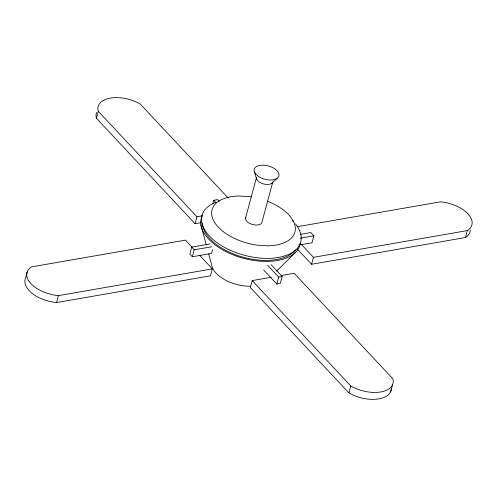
<?xml version="1.0" encoding="UTF-8"?>
<svg xmlns="http://www.w3.org/2000/svg" width="497" height="497" viewBox="0 0 497 497"><rect width="100%" height="100%" fill="white"/><g stroke="black" fill="none" stroke-linecap="round" stroke-linejoin="round"><path stroke-width="0.75" d="M27.335 271.53L25.465 278.469A27.677 14.873 15.1 0 0 56.552 302.561L210.448 275.816L212.318 268.883L199.664 255.352M201.161 222.637L195.054 223.7L96.437 118.28L98.307 111.347A27.677 14.873 15.1 0 1 110.328 98.114A27.677 14.873 15.1 0 1 140.278 104.053L228.291 198.135M56.552 302.561L58.422 295.628L212.318 268.883M195.054 223.7L196.924 216.767L98.307 111.347M210.194 243.921L191.693 247.133L189.823 254.073L192.333 256.75L211.567 253.408L212.505 249.941M192.333 256.75L194.203 249.817L191.693 247.133M212.815 203.733L213.753 200.266L217.686 199.583L219.27 201.279M245.437 218.413L256.396 177.814A8.517 4.579 15.1 0 0 263.36 183.896A8.517 4.579 15.1 0 0 272.654 182.362M272.803 181.958L262.049 221.817A8.517 4.579 15.1 0 1 252.408 224.495A8.517 4.579 15.1 0 1 245.791 217.27M271.294 277.276L252.215 280.594L250.345 287.527L348.956 392.947A27.677 14.873 15.1 0 0 376.614 399.197A27.677 14.873 15.1 0 0 391.338 388.704M271.132 264.659L282.184 276.475L280.314 283.408L276.817 284.017L278.687 277.077L267.635 265.261M300.2 234.385L310.805 232.54L313.887 235.833L312.017 242.766L299.138 245.009M470.28 230.018A27.677 14.873 15.1 0 1 465.472 237.523L311.576 264.267L313.445 257.334L301.319 244.369M348.956 392.947L350.832 386.014L252.215 280.594M390.71 391.549L392.58 384.616M465.472 237.523L467.342 230.589A27.677 14.873 15.1 0 0 467.888 213.785A27.677 14.873 15.1 0 0 440.448 201.838L297.218 226.731M276.5 271.169L295.647 252.234M271.766 183.312L277.164 178.274M196.924 216.767L202.267 215.835M194.203 249.817L211.958 246.729M300.25 238.206L313.887 235.833M313.445 257.334L467.342 230.589M281.215 275.555L294.187 273.3L392.804 378.72A27.677 14.873 15.1 0 1 380.783 391.953A27.677 14.873 15.1 0 1 350.832 386.014M278.687 277.077L282.184 276.475M297.336 249.047L311.576 264.267M213.753 200.266L215.866 202.528M263.658 269.946L276.817 284.017M192.283 247.456L185.424 240.132L31.528 266.877A27.677 14.873 15.1 0 0 30.982 283.681A27.677 14.873 15.1 0 0 58.422 295.628M254.439 171.912L256.614 179.069M200.875 224.756L206.28 244.859M208.684 253.799L211.685 264.969A29.64 15.923 15.1 0 0 250.277 286.229M295.585 249.854A49.358 26.521 15.1 0 1 242.617 257.079A49.358 26.521 15.1 0 1 202.428 223.551M295.454 223.861A51.098 27.453 15.1 0 1 278.792 257.378A51.098 27.453 15.1 0 1 212.573 239.1A51.098 27.453 15.1 0 1 216.487 202.062M292.329 220.376A51.098 27.453 15.1 0 1 293.429 221.519M300.269 243.182A51.098 27.453 15.1 0 1 242.343 257.968A51.098 27.453 15.1 0 1 202.341 215.543M267.28 201.198A42.922 23.061 15.1 0 1 295.355 228.688A42.922 23.061 15.1 0 1 267.641 245.829L256.955 245.133A42.922 23.061 15.1 0 1 212.561 218.251A42.922 23.061 15.1 0 1 239.318 196.011L250.003 196.706A42.922 23.061 15.1 0 1 251.451 196.93M96.437 118.28A27.677 14.873 15.1 0 1 96.66 112.384M257.489 175.696A12.773 6.865 15.1 0 0 278.506 176.851A12.773 6.865 15.1 0 0 263.714 165.197A12.773 6.865 15.1 0 0 257.489 175.696"/></g></svg>
